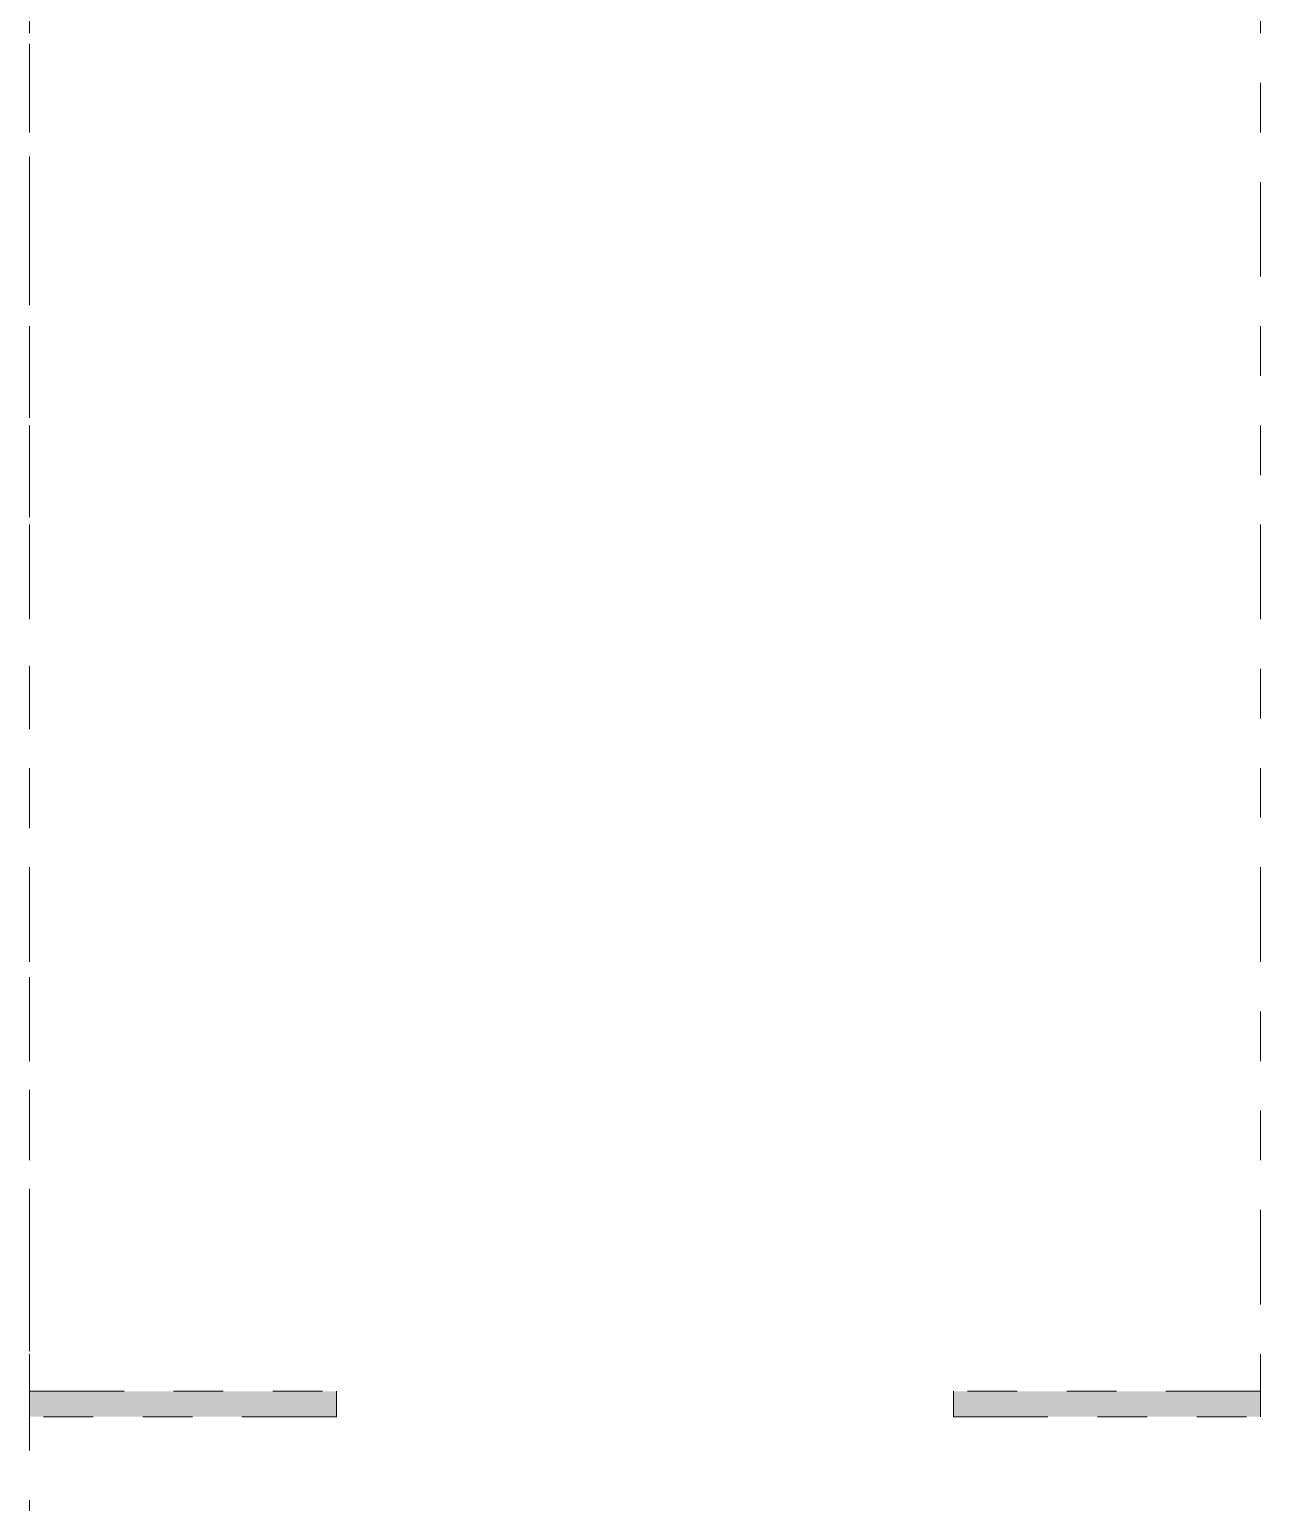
# Model space of a CAD drawing. Header units: metres. Extents: x -54 to 264, y -14 to 31.
# Drawn here: x 33.821 to 36.302, y -5.387 to -2.419 of the extents above; entities that cross this region are included whole.
import ezdxf
from ezdxf.enums import TextEntityAlignment as Align

# ---------------------------------------------------------------- set-up
doc = ezdxf.new("R2010")
doc.units = ezdxf.units.M
doc.header["$LTSCALE"] = 0.001
doc.linetypes.add('DIVIDEX2', pattern=[63.5, 25.4, -12.7, 0, -12.7, 0, -12.7])
doc.layers.get('0').update_dxf_attribs({"lineweight": 13, "true_color": 0x000000})
for name, color, linetype, lineweight, true_color in [('JACH-Anotaciones-Lineas-CORTE', 7, 'DIVIDEX2', 18, 0x000000), ('JACH-Anotaciones-Lineas-CORTE @ 0.05', 7, 'DIVIDEX2', 18, 0x000000), ('JACH-Anotaciones-Lineas-CORTE @ 0.075', 7, 'DIVIDEX2', 18, 0x000000)]:
    doc.layers.add(name, color=color, linetype=linetype, lineweight=lineweight, true_color=true_color)
doc.styles.add('01c-Arial-JACH(3mm)', font='arial.ttf', dxfattribs={"height": 3})

# ---------------------------------------------------------------- blocks, each defined once
blk = doc.blocks.new('*U185')
at = {"lineweight": 0, "ltscale": 100}
h = blk.add_hatch(color=256, dxfattribs=at)
h.dxf.hatch_style = 1
h.paths.add_polyline_path([(-345.27, 0), (-344.582, 0), (-344.582, 8.25), (-345.27, 8.25)])
blk.add_lwpolyline([(-345.27, 8.25), (-344.582, 8.25), (-344.582, 0), (-345.27, 0)], close=True, dxfattribs=at)
at = {"linetype": 'DIVIDEX2', "lineweight": 0, "ltscale": 100}
blk.add_lwpolyline([(-810.476, 0), (-344.582, 0)], dxfattribs=at)
at = {"lineweight": 0, "ltscale": 100, "style": '01c-Arial-JACH(3mm)'}
for tag, p in [('JACH-SECCIONMURO', (-815.976, 2.109)), ('NO.DEPLANO', (-815.976, -1.994))]:
    blk.add_attdef(tag, text='', height=3, dxfattribs=at).set_placement(p, align=Align.MIDDLE_CENTER)
blk = doc.blocks.new('*U375')
at = {"layer": 'JACH-Anotaciones-Lineas-CORTE @ 0.075', "xscale": -0.075, "yscale": 0.075, "zscale": 0.075, "rotation": 90}
blk.add_blockref('*U185', (36.3016, -31.0582), dxfattribs=at)
blk = doc.blocks.new('*U381')
at = {"layer": 'JACH-Anotaciones-Lineas-CORTE @ 0.05', "xscale": 0.05, "yscale": 0.05, "zscale": 0.05, "rotation": 270}
blk.add_blockref('*U185', (33.8209, -31.0582), dxfattribs=at)
at = {"layer": 'JACH-Anotaciones-Lineas-CORTE @ 0.075', "xscale": 0.075, "yscale": 0.075, "zscale": 0.075, "rotation": 270}
blk.add_blockref('*U185', (33.8209, -31.0582), dxfattribs=at)

msp = doc.modelspace()

# ---------------------------------------------------------------- block references
at = {"layer": 'JACH-Anotaciones-Lineas-CORTE', "lineweight": 0}
for name in ['*U375', '*U381']:
    msp.add_blockref(name, (0, 0), dxfattribs=at)

doc.saveas('drawing.dxf')
